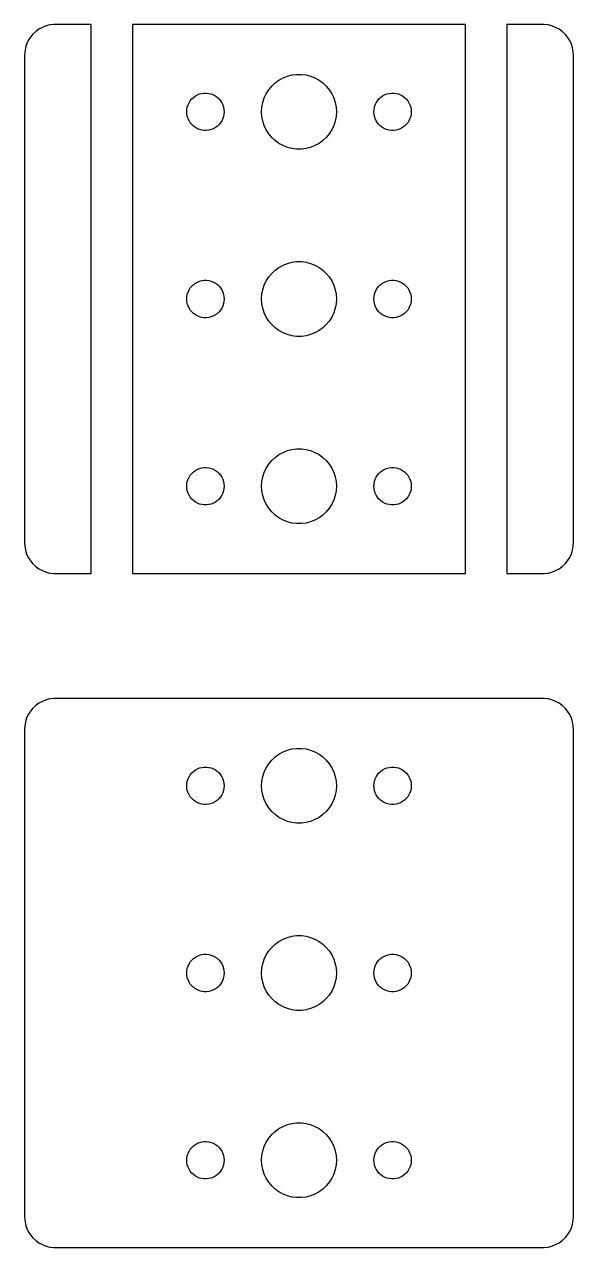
# Model space of a CAD drawing. Header units: metres. Extents: x -22 to 22, y -22 to 724.
# Drawn here: x -22 to 22, y 248 to 346 of the extents above; entities that cross this region are included whole.
import ezdxf

# ---------------------------------------------------------------- set-up
doc = ezdxf.new("R2010")
doc.units = ezdxf.units.M

msp = doc.modelspace()

# ---------------------------------------------------------------- linework, layer by layer
for p, q in [((-19.9684, 345.956), (-20.2725, 345.878)), ((-19.657, 345.995), (-19.9684, 345.956)), ((-16.6529, 345.995), (-19.657, 345.995)), ((-16.6529, 302.005), (-16.6529, 345.995)), ((13.3471, 345.995), (-13.3471, 345.995)), ((-13.3471, 345.995), (-13.3471, 302.005)), ((13.3471, 302.005), (13.3471, 345.995)), ((19.657, 345.995), (16.6529, 345.995)), ((16.6529, 345.995), (16.6529, 302.005)), ((19.9684, 345.956), (19.657, 345.995)), ((20.2725, 345.878), (19.9684, 345.956)), ((-21.5225, 344.969), (-21.6908, 344.704)), ((-21.3224, 345.211), (-21.5225, 344.969)), ((-21.0936, 345.426), (-21.3224, 345.211)), ((-20.8396, 345.611), (-21.0936, 345.426)), ((-20.5644, 345.762), (-20.8396, 345.611)), ((-20.2725, 345.878), (-20.5644, 345.762)), ((20.5644, 345.762), (20.2725, 345.878)), ((20.8396, 345.611), (20.5644, 345.762)), ((21.0936, 345.426), (20.8396, 345.611)), ((21.3224, 345.211), (21.0936, 345.426)), ((21.5225, 344.969), (21.3224, 345.211)), ((21.6908, 344.704), (21.5225, 344.969)), ((-21.9214, 344.122), (-21.9803, 343.813)), ((-21.8244, 344.42), (-21.9214, 344.122)), ((-21.6908, 344.704), (-21.8244, 344.42)), ((21.8244, 344.42), (21.6908, 344.704)), ((21.9214, 344.122), (21.8244, 344.42)), ((21.9803, 343.813), (21.9214, 344.122)), ((-21.9803, 343.813), (-22, 343.5)), ((-22, 343.5), (-22, 304.5)), ((22, 343.5), (21.9803, 343.813)), ((22, 304.5), (22, 343.5)), ((-0.562134, 341.947), (-0.18837, 341.994)), ((-0.18837, 341.994), (0.18837, 341.994)), ((0.18837, 341.994), (0.562134, 341.947)), ((-2.42705, 340.763), (-2.1869, 341.054)), ((-2.1869, 341.054), (-1.91226, 341.312)), ((-1.91226, 341.312), (-1.60747, 341.533)), ((-1.60747, 341.533), (-1.27733, 341.714)), ((-1.27733, 341.714), (-0.927048, 341.853)), ((-0.927048, 341.853), (-0.562134, 341.947)), ((0.562134, 341.947), (0.927048, 341.853)), ((0.927048, 341.853), (1.27733, 341.714)), ((1.27733, 341.714), (1.60747, 341.533)), ((1.60747, 341.533), (1.91226, 341.312)), ((1.91226, 341.312), (2.1869, 341.054)), ((2.1869, 341.054), (2.42705, 340.763)), ((-8.71352, 339.882), (-8.59344, 340.027)), ((-8.59344, 340.027), (-8.45613, 340.156)), ((-8.45613, 340.156), (-8.30373, 340.266)), ((-8.30373, 340.266), (-8.13866, 340.357)), ((-8.13866, 340.357), (-7.96352, 340.427)), ((-7.96352, 340.427), (-7.78107, 340.473)), ((-7.78107, 340.473), (-7.59418, 340.497)), ((-7.59418, 340.497), (-7.40581, 340.497)), ((-7.40581, 340.497), (-7.21892, 340.473)), ((-7.21892, 340.473), (-7.03647, 340.427)), ((-7.03647, 340.427), (-6.86133, 340.357)), ((-6.86133, 340.357), (-6.69626, 340.266)), ((-6.69626, 340.266), (-6.54385, 340.156)), ((-6.54385, 340.156), (-6.40654, 340.027)), ((-6.40654, 340.027), (-6.28647, 339.882)), ((-2.90575, 339.746), (-2.78932, 340.104)), ((-2.78932, 340.104), (-2.62891, 340.445)), ((-2.62891, 340.445), (-2.42705, 340.763)), ((2.42705, 340.763), (2.62891, 340.445)), ((2.62891, 340.445), (2.78932, 340.104)), ((2.78932, 340.104), (2.90575, 339.746)), ((6.28647, 339.882), (6.40654, 340.027)), ((6.40654, 340.027), (6.54385, 340.156)), ((6.54385, 340.156), (6.69626, 340.266)), ((6.69626, 340.266), (6.86133, 340.357)), ((6.86133, 340.357), (7.03647, 340.427)), ((7.03647, 340.427), (7.21892, 340.473)), ((7.21892, 340.473), (7.40581, 340.497)), ((7.40581, 340.497), (7.59418, 340.497)), ((7.59418, 340.497), (7.78107, 340.473)), ((7.78107, 340.473), (7.96352, 340.427)), ((7.96352, 340.427), (8.13866, 340.357)), ((8.13866, 340.357), (8.30373, 340.266)), ((8.30373, 340.266), (8.45613, 340.156)), ((8.45613, 340.156), (8.59344, 340.027)), ((8.59344, 340.027), (8.71352, 339.882)), ((-9, 339), (-8.98816, 339.188)), ((-8.98816, 339.188), (-8.95287, 339.373)), ((-8.95287, 339.373), (-8.89465, 339.552)), ((-8.89465, 339.552), (-8.81445, 339.723)), ((-8.81445, 339.723), (-8.71352, 339.882)), ((-6.28647, 339.882), (-6.18553, 339.723)), ((-6.18553, 339.723), (-6.10533, 339.552)), ((-6.10533, 339.552), (-6.04712, 339.373)), ((-6.04712, 339.373), (-6.01183, 339.188)), ((-6.01183, 339.188), (-6, 339)), ((-3, 339), (-2.97633, 339.376)), ((-2.97633, 339.376), (-2.90575, 339.746)), ((2.90575, 339.746), (2.97633, 339.376)), ((2.97633, 339.376), (3, 339)), ((6, 339), (6.01183, 339.188)), ((6.01183, 339.188), (6.04712, 339.373)), ((6.04712, 339.373), (6.10533, 339.552)), ((6.10533, 339.552), (6.18553, 339.723)), ((6.18553, 339.723), (6.28647, 339.882)), ((8.71352, 339.882), (8.81445, 339.723)), ((8.81445, 339.723), (8.89465, 339.552)), ((8.89465, 339.552), (8.95287, 339.373)), ((8.95287, 339.373), (8.98816, 339.188)), ((8.98816, 339.188), (9, 339)), ((-8.98816, 338.812), (-9, 339)), ((-8.95287, 338.627), (-8.98816, 338.812)), ((-8.89465, 338.448), (-8.95287, 338.627)), ((-8.81445, 338.277), (-8.89465, 338.448)), ((-8.71352, 338.118), (-8.81445, 338.277)), ((-8.59344, 337.973), (-8.71352, 338.118)), ((-6.28647, 338.118), (-6.40654, 337.973)), ((-6.18553, 338.277), (-6.28647, 338.118)), ((-6.10533, 338.448), (-6.18553, 338.277)), ((-6.04712, 338.627), (-6.10533, 338.448)), ((-6.01183, 338.812), (-6.04712, 338.627)), ((-6, 339), (-6.01183, 338.812)), ((-2.97633, 338.624), (-3, 339)), ((-2.90575, 338.254), (-2.97633, 338.624)), ((-2.78932, 337.896), (-2.90575, 338.254)), ((2.90575, 338.254), (2.78932, 337.896)), ((2.97633, 338.624), (2.90575, 338.254)), ((3, 339), (2.97633, 338.624)), ((6.01183, 338.812), (6, 339)), ((6.04712, 338.627), (6.01183, 338.812)), ((6.10533, 338.448), (6.04712, 338.627)), ((6.18553, 338.277), (6.10533, 338.448)), ((6.28647, 338.118), (6.18553, 338.277)), ((6.40654, 337.973), (6.28647, 338.118)), ((8.71352, 338.118), (8.59344, 337.973)), ((8.81445, 338.277), (8.71352, 338.118)), ((8.89465, 338.448), (8.81445, 338.277)), ((8.95287, 338.627), (8.89465, 338.448)), ((8.98816, 338.812), (8.95287, 338.627)), ((9, 339), (8.98816, 338.812)), ((-8.45613, 337.844), (-8.59344, 337.973)), ((-8.30373, 337.734), (-8.45613, 337.844)), ((-8.13866, 337.643), (-8.30373, 337.734)), ((-7.96352, 337.573), (-8.13866, 337.643)), ((-7.78107, 337.527), (-7.96352, 337.573)), ((-7.59418, 337.503), (-7.78107, 337.527)), ((-7.40581, 337.503), (-7.59418, 337.503)), ((-7.21892, 337.527), (-7.40581, 337.503)), ((-7.03647, 337.573), (-7.21892, 337.527)), ((-6.86133, 337.643), (-7.03647, 337.573)), ((-6.69626, 337.734), (-6.86133, 337.643)), ((-6.54385, 337.844), (-6.69626, 337.734)), ((-6.40654, 337.973), (-6.54385, 337.844)), ((-2.62891, 337.555), (-2.78932, 337.896)), ((-2.42705, 337.237), (-2.62891, 337.555)), ((-2.1869, 336.946), (-2.42705, 337.237)), ((2.42705, 337.237), (2.1869, 336.946)), ((2.62891, 337.555), (2.42705, 337.237)), ((2.78932, 337.896), (2.62891, 337.555)), ((6.54385, 337.844), (6.40654, 337.973)), ((6.69626, 337.734), (6.54385, 337.844)), ((6.86133, 337.643), (6.69626, 337.734)), ((7.03647, 337.573), (6.86133, 337.643)), ((7.21892, 337.527), (7.03647, 337.573)), ((7.40581, 337.503), (7.21892, 337.527)), ((7.59418, 337.503), (7.40581, 337.503)), ((7.78107, 337.527), (7.59418, 337.503)), ((7.96352, 337.573), (7.78107, 337.527)), ((8.13866, 337.643), (7.96352, 337.573)), ((8.30373, 337.734), (8.13866, 337.643)), ((8.45613, 337.844), (8.30373, 337.734)), ((8.59344, 337.973), (8.45613, 337.844)), ((-1.91226, 336.688), (-2.1869, 336.946)), ((-1.60747, 336.467), (-1.91226, 336.688)), ((-1.27733, 336.286), (-1.60747, 336.467)), ((-0.927048, 336.147), (-1.27733, 336.286)), ((-0.562134, 336.053), (-0.927048, 336.147)), ((0.927048, 336.147), (0.562134, 336.053)), ((1.27733, 336.286), (0.927048, 336.147)), ((1.60747, 336.467), (1.27733, 336.286)), ((1.91226, 336.688), (1.60747, 336.467)), ((2.1869, 336.946), (1.91226, 336.688)), ((-0.18837, 336.006), (-0.562134, 336.053)), ((0.18837, 336.006), (-0.18837, 336.006)), ((0.562134, 336.053), (0.18837, 336.006)), ((-2.1869, 326.054), (-1.91226, 326.312)), ((-1.91226, 326.312), (-1.60747, 326.533)), ((-1.60747, 326.533), (-1.27733, 326.714)), ((-1.27733, 326.714), (-0.927048, 326.853)), ((-0.927048, 326.853), (-0.562134, 326.947)), ((-0.562134, 326.947), (-0.18837, 326.994)), ((-0.18837, 326.994), (0.18837, 326.994)), ((0.18837, 326.994), (0.562134, 326.947)), ((0.562134, 326.947), (0.927048, 326.853)), ((0.927048, 326.853), (1.27733, 326.714)), ((1.27733, 326.714), (1.60747, 326.533)), ((1.60747, 326.533), (1.91226, 326.312)), ((1.91226, 326.312), (2.1869, 326.054)), ((-8.30373, 325.266), (-8.13866, 325.357)), ((-8.13866, 325.357), (-7.96352, 325.427)), ((-7.96352, 325.427), (-7.78107, 325.473)), ((-7.78107, 325.473), (-7.59418, 325.497)), ((-7.59418, 325.497), (-7.40581, 325.497)), ((-7.40581, 325.497), (-7.21892, 325.473)), ((-7.21892, 325.473), (-7.03647, 325.427)), ((-7.03647, 325.427), (-6.86133, 325.357)), ((-6.86133, 325.357), (-6.69626, 325.266)), ((-2.78932, 325.104), (-2.62891, 325.445)), ((-2.62891, 325.445), (-2.42705, 325.763)), ((-2.42705, 325.763), (-2.1869, 326.054)), ((2.1869, 326.054), (2.42705, 325.763)), ((2.42705, 325.763), (2.62891, 325.445)), ((2.62891, 325.445), (2.78932, 325.104)), ((6.69626, 325.266), (6.86133, 325.357)), ((6.86133, 325.357), (7.03647, 325.427)), ((7.03647, 325.427), (7.21892, 325.473)), ((7.21892, 325.473), (7.40581, 325.497)), ((7.40581, 325.497), (7.59418, 325.497)), ((7.59418, 325.497), (7.78107, 325.473)), ((7.78107, 325.473), (7.96352, 325.427)), ((7.96352, 325.427), (8.13866, 325.357)), ((8.13866, 325.357), (8.30373, 325.266)), ((-8.98816, 324.188), (-8.95287, 324.373)), ((-8.95287, 324.373), (-8.89465, 324.552)), ((-8.89465, 324.552), (-8.81445, 324.723)), ((-8.81445, 324.723), (-8.71352, 324.882)), ((-8.71352, 324.882), (-8.59344, 325.027)), ((-8.59344, 325.027), (-8.45613, 325.156)), ((-8.45613, 325.156), (-8.30373, 325.266)), ((-6.69626, 325.266), (-6.54385, 325.156)), ((-6.54385, 325.156), (-6.40654, 325.027)), ((-6.40654, 325.027), (-6.28647, 324.882)), ((-6.28647, 324.882), (-6.18553, 324.723)), ((-6.18553, 324.723), (-6.10533, 324.552)), ((-6.10533, 324.552), (-6.04712, 324.373)), ((-6.04712, 324.373), (-6.01183, 324.188)), ((-3, 324), (-2.97633, 324.376)), ((-2.97633, 324.376), (-2.90575, 324.746)), ((-2.90575, 324.746), (-2.78932, 325.104)), ((2.78932, 325.104), (2.90575, 324.746)), ((2.90575, 324.746), (2.97633, 324.376)), ((2.97633, 324.376), (3, 324)), ((6.01183, 324.188), (6.04712, 324.373)), ((6.04712, 324.373), (6.10533, 324.552)), ((6.10533, 324.552), (6.18553, 324.723)), ((6.18553, 324.723), (6.28647, 324.882)), ((6.28647, 324.882), (6.40654, 325.027)), ((6.40654, 325.027), (6.54385, 325.156)), ((6.54385, 325.156), (6.69626, 325.266)), ((8.30373, 325.266), (8.45613, 325.156)), ((8.45613, 325.156), (8.59344, 325.027)), ((8.59344, 325.027), (8.71352, 324.882)), ((8.71352, 324.882), (8.81445, 324.723)), ((8.81445, 324.723), (8.89465, 324.552)), ((8.89465, 324.552), (8.95287, 324.373)), ((8.95287, 324.373), (8.98816, 324.188)), ((-9, 324), (-8.98816, 324.188)), ((-8.98816, 323.812), (-9, 324)), ((-8.95287, 323.627), (-8.98816, 323.812)), ((-8.89465, 323.448), (-8.95287, 323.627)), ((-8.81445, 323.277), (-8.89465, 323.448)), ((-6.10533, 323.448), (-6.18553, 323.277)), ((-6.04712, 323.627), (-6.10533, 323.448)), ((-6.01183, 323.812), (-6.04712, 323.627)), ((-6.01183, 324.188), (-6, 324)), ((-6, 324), (-6.01183, 323.812)), ((-2.97633, 323.624), (-3, 324)), ((-2.90575, 323.254), (-2.97633, 323.624)), ((2.97633, 323.624), (2.90575, 323.254)), ((3, 324), (2.97633, 323.624)), ((6, 324), (6.01183, 324.188)), ((6.01183, 323.812), (6, 324)), ((6.04712, 323.627), (6.01183, 323.812)), ((6.10533, 323.448), (6.04712, 323.627)), ((6.18553, 323.277), (6.10533, 323.448)), ((8.89465, 323.448), (8.81445, 323.277)), ((8.95287, 323.627), (8.89465, 323.448)), ((8.98816, 323.812), (8.95287, 323.627)), ((8.98816, 324.188), (9, 324)), ((9, 324), (8.98816, 323.812)), ((-8.71352, 323.118), (-8.81445, 323.277)), ((-8.59344, 322.973), (-8.71352, 323.118)), ((-8.45613, 322.844), (-8.59344, 322.973)), ((-8.30373, 322.734), (-8.45613, 322.844)), ((-8.13866, 322.643), (-8.30373, 322.734)), ((-7.96352, 322.573), (-8.13866, 322.643)), ((-7.78107, 322.527), (-7.96352, 322.573)), ((-7.59418, 322.503), (-7.78107, 322.527)), ((-7.40581, 322.503), (-7.59418, 322.503)), ((-7.21892, 322.527), (-7.40581, 322.503)), ((-7.03647, 322.573), (-7.21892, 322.527)), ((-6.86133, 322.643), (-7.03647, 322.573)), ((-6.69626, 322.734), (-6.86133, 322.643)), ((-6.54385, 322.844), (-6.69626, 322.734)), ((-6.40654, 322.973), (-6.54385, 322.844)), ((-6.28647, 323.118), (-6.40654, 322.973)), ((-6.18553, 323.277), (-6.28647, 323.118)), ((-2.78932, 322.896), (-2.90575, 323.254)), ((-2.62891, 322.555), (-2.78932, 322.896)), ((-2.42705, 322.237), (-2.62891, 322.555)), ((2.62891, 322.555), (2.42705, 322.237)), ((2.78932, 322.896), (2.62891, 322.555)), ((2.90575, 323.254), (2.78932, 322.896)), ((6.28647, 323.118), (6.18553, 323.277)), ((6.40654, 322.973), (6.28647, 323.118)), ((6.54385, 322.844), (6.40654, 322.973)), ((6.69626, 322.734), (6.54385, 322.844)), ((6.86133, 322.643), (6.69626, 322.734)), ((7.03647, 322.573), (6.86133, 322.643)), ((7.21892, 322.527), (7.03647, 322.573)), ((7.40581, 322.503), (7.21892, 322.527)), ((7.59418, 322.503), (7.40581, 322.503)), ((7.78107, 322.527), (7.59418, 322.503)), ((7.96352, 322.573), (7.78107, 322.527)), ((8.13866, 322.643), (7.96352, 322.573)), ((8.30373, 322.734), (8.13866, 322.643)), ((8.45613, 322.844), (8.30373, 322.734)), ((8.59344, 322.973), (8.45613, 322.844)), ((8.71352, 323.118), (8.59344, 322.973)), ((8.81445, 323.277), (8.71352, 323.118)), ((-2.1869, 321.946), (-2.42705, 322.237)), ((-1.91226, 321.688), (-2.1869, 321.946)), ((-1.60747, 321.467), (-1.91226, 321.688)), ((-1.27733, 321.286), (-1.60747, 321.467)), ((1.60747, 321.467), (1.27733, 321.286)), ((1.91226, 321.688), (1.60747, 321.467)), ((2.1869, 321.946), (1.91226, 321.688)), ((2.42705, 322.237), (2.1869, 321.946)), ((-0.927048, 321.147), (-1.27733, 321.286)), ((-0.562134, 321.053), (-0.927048, 321.147)), ((-0.18837, 321.006), (-0.562134, 321.053)), ((0.18837, 321.006), (-0.18837, 321.006)), ((0.562134, 321.053), (0.18837, 321.006)), ((0.927048, 321.147), (0.562134, 321.053)), ((1.27733, 321.286), (0.927048, 321.147)), ((-1.60747, 311.533), (-1.27733, 311.714)), ((-1.27733, 311.714), (-0.927048, 311.853)), ((-0.927048, 311.853), (-0.562134, 311.947)), ((-0.562134, 311.947), (-0.18837, 311.994)), ((-0.18837, 311.994), (0.18837, 311.994)), ((0.18837, 311.994), (0.562134, 311.947)), ((0.562134, 311.947), (0.927048, 311.853)), ((0.927048, 311.853), (1.27733, 311.714)), ((1.27733, 311.714), (1.60747, 311.533)), ((-2.62891, 310.445), (-2.42705, 310.763)), ((-2.42705, 310.763), (-2.1869, 311.054)), ((-2.1869, 311.054), (-1.91226, 311.312)), ((-1.91226, 311.312), (-1.60747, 311.533)), ((1.60747, 311.533), (1.91226, 311.312)), ((1.91226, 311.312), (2.1869, 311.054)), ((2.1869, 311.054), (2.42705, 310.763)), ((2.42705, 310.763), (2.62891, 310.445)), ((-8.89465, 309.552), (-8.81445, 309.723)), ((-8.81445, 309.723), (-8.71352, 309.882)), ((-8.71352, 309.882), (-8.59344, 310.027)), ((-8.59344, 310.027), (-8.45613, 310.156)), ((-8.45613, 310.156), (-8.30373, 310.266)), ((-8.30373, 310.266), (-8.13866, 310.357)), ((-8.13866, 310.357), (-7.96352, 310.427)), ((-7.96352, 310.427), (-7.78107, 310.473)), ((-7.78107, 310.473), (-7.59418, 310.497)), ((-7.59418, 310.497), (-7.40581, 310.497)), ((-7.40581, 310.497), (-7.21892, 310.473)), ((-7.21892, 310.473), (-7.03647, 310.427)), ((-7.03647, 310.427), (-6.86133, 310.357)), ((-6.86133, 310.357), (-6.69626, 310.266)), ((-6.69626, 310.266), (-6.54385, 310.156)), ((-6.54385, 310.156), (-6.40654, 310.027)), ((-6.40654, 310.027), (-6.28647, 309.882)), ((-6.28647, 309.882), (-6.18553, 309.723)), ((-6.18553, 309.723), (-6.10533, 309.552)), ((-2.97633, 309.376), (-2.90575, 309.746)), ((-2.90575, 309.746), (-2.78932, 310.104)), ((-2.78932, 310.104), (-2.62891, 310.445)), ((2.62891, 310.445), (2.78932, 310.104)), ((2.78932, 310.104), (2.90575, 309.746)), ((2.90575, 309.746), (2.97633, 309.376)), ((6.10533, 309.552), (6.18553, 309.723)), ((6.18553, 309.723), (6.28647, 309.882)), ((6.28647, 309.882), (6.40654, 310.027)), ((6.40654, 310.027), (6.54385, 310.156)), ((6.54385, 310.156), (6.69626, 310.266)), ((6.69626, 310.266), (6.86133, 310.357)), ((6.86133, 310.357), (7.03647, 310.427)), ((7.03647, 310.427), (7.21892, 310.473)), ((7.21892, 310.473), (7.40581, 310.497)), ((7.40581, 310.497), (7.59418, 310.497)), ((7.59418, 310.497), (7.78107, 310.473)), ((7.78107, 310.473), (7.96352, 310.427)), ((7.96352, 310.427), (8.13866, 310.357)), ((8.13866, 310.357), (8.30373, 310.266)), ((8.30373, 310.266), (8.45613, 310.156)), ((8.45613, 310.156), (8.59344, 310.027)), ((8.59344, 310.027), (8.71352, 309.882)), ((8.71352, 309.882), (8.81445, 309.723)), ((8.81445, 309.723), (8.89465, 309.552)), ((-9, 309), (-8.98816, 309.188)), ((-8.98816, 308.812), (-9, 309)), ((-8.98816, 309.188), (-8.95287, 309.373)), ((-8.95287, 308.627), (-8.98816, 308.812)), ((-8.95287, 309.373), (-8.89465, 309.552)), ((-6.10533, 309.552), (-6.04712, 309.373)), ((-6.04712, 309.373), (-6.01183, 309.188)), ((-6.01183, 308.812), (-6.04712, 308.627)), ((-6.01183, 309.188), (-6, 309)), ((-6, 309), (-6.01183, 308.812)), ((-3, 309), (-2.97633, 309.376)), ((-2.97633, 308.624), (-3, 309)), ((2.97633, 309.376), (3, 309)), ((3, 309), (2.97633, 308.624)), ((6, 309), (6.01183, 309.188)), ((6.01183, 308.812), (6, 309)), ((6.01183, 309.188), (6.04712, 309.373)), ((6.04712, 308.627), (6.01183, 308.812)), ((6.04712, 309.373), (6.10533, 309.552)), ((8.89465, 309.552), (8.95287, 309.373)), ((8.95287, 309.373), (8.98816, 309.188)), ((8.98816, 308.812), (8.95287, 308.627)), ((8.98816, 309.188), (9, 309)), ((9, 309), (8.98816, 308.812)), ((-8.89465, 308.448), (-8.95287, 308.627)), ((-8.81445, 308.277), (-8.89465, 308.448)), ((-8.71352, 308.118), (-8.81445, 308.277)), ((-8.59344, 307.973), (-8.71352, 308.118)), ((-8.45613, 307.844), (-8.59344, 307.973)), ((-8.30373, 307.734), (-8.45613, 307.844)), ((-8.13866, 307.643), (-8.30373, 307.734)), ((-6.69626, 307.734), (-6.86133, 307.643)), ((-6.54385, 307.844), (-6.69626, 307.734)), ((-6.40654, 307.973), (-6.54385, 307.844)), ((-6.28647, 308.118), (-6.40654, 307.973)), ((-6.18553, 308.277), (-6.28647, 308.118)), ((-6.10533, 308.448), (-6.18553, 308.277)), ((-6.04712, 308.627), (-6.10533, 308.448)), ((-2.90575, 308.254), (-2.97633, 308.624)), ((-2.78932, 307.896), (-2.90575, 308.254)), ((-2.62891, 307.555), (-2.78932, 307.896)), ((2.78932, 307.896), (2.62891, 307.555)), ((2.90575, 308.254), (2.78932, 307.896)), ((2.97633, 308.624), (2.90575, 308.254)), ((6.10533, 308.448), (6.04712, 308.627)), ((6.18553, 308.277), (6.10533, 308.448)), ((6.28647, 308.118), (6.18553, 308.277)), ((6.40654, 307.973), (6.28647, 308.118)), ((6.54385, 307.844), (6.40654, 307.973)), ((6.69626, 307.734), (6.54385, 307.844)), ((6.86133, 307.643), (6.69626, 307.734)), ((8.30373, 307.734), (8.13866, 307.643)), ((8.45613, 307.844), (8.30373, 307.734)), ((8.59344, 307.973), (8.45613, 307.844)), ((8.71352, 308.118), (8.59344, 307.973)), ((8.81445, 308.277), (8.71352, 308.118)), ((8.89465, 308.448), (8.81445, 308.277)), ((8.95287, 308.627), (8.89465, 308.448)), ((-7.96352, 307.573), (-8.13866, 307.643)), ((-7.78107, 307.527), (-7.96352, 307.573)), ((-7.59418, 307.503), (-7.78107, 307.527)), ((-7.40581, 307.503), (-7.59418, 307.503)), ((-7.21892, 307.527), (-7.40581, 307.503)), ((-7.03647, 307.573), (-7.21892, 307.527)), ((-6.86133, 307.643), (-7.03647, 307.573)), ((-2.42705, 307.237), (-2.62891, 307.555)), ((-2.1869, 306.946), (-2.42705, 307.237)), ((-1.91226, 306.688), (-2.1869, 306.946)), ((2.1869, 306.946), (1.91226, 306.688)), ((2.42705, 307.237), (2.1869, 306.946)), ((2.62891, 307.555), (2.42705, 307.237)), ((7.03647, 307.573), (6.86133, 307.643)), ((7.21892, 307.527), (7.03647, 307.573)), ((7.40581, 307.503), (7.21892, 307.527)), ((7.59418, 307.503), (7.40581, 307.503)), ((7.78107, 307.527), (7.59418, 307.503)), ((7.96352, 307.573), (7.78107, 307.527)), ((8.13866, 307.643), (7.96352, 307.573)), ((-1.60747, 306.467), (-1.91226, 306.688)), ((-1.27733, 306.286), (-1.60747, 306.467)), ((-0.927048, 306.147), (-1.27733, 306.286)), ((-0.562134, 306.053), (-0.927048, 306.147)), ((-0.18837, 306.006), (-0.562134, 306.053)), ((0.18837, 306.006), (-0.18837, 306.006)), ((0.562134, 306.053), (0.18837, 306.006)), ((0.927048, 306.147), (0.562134, 306.053)), ((1.27733, 306.286), (0.927048, 306.147)), ((1.60747, 306.467), (1.27733, 306.286)), ((1.91226, 306.688), (1.60747, 306.467)), ((-22, 304.5), (-21.9803, 304.187)), ((-21.9803, 304.187), (-21.9214, 303.878)), ((-21.9214, 303.878), (-21.8244, 303.58)), ((21.8244, 303.58), (21.9214, 303.878)), ((21.9214, 303.878), (21.9803, 304.187)), ((21.9803, 304.187), (22, 304.5)), ((-21.8244, 303.58), (-21.6908, 303.296)), ((-21.6908, 303.296), (-21.5225, 303.031)), ((-21.5225, 303.031), (-21.3224, 302.789)), ((21.3224, 302.789), (21.5225, 303.031)), ((21.5225, 303.031), (21.6908, 303.296)), ((21.6908, 303.296), (21.8244, 303.58)), ((-21.3224, 302.789), (-21.0936, 302.574)), ((-21.0936, 302.574), (-20.8396, 302.389)), ((-20.8396, 302.389), (-20.5644, 302.238)), ((-20.5644, 302.238), (-20.2725, 302.122)), ((-20.2725, 302.122), (-19.9684, 302.044)), ((-19.9684, 302.044), (-19.657, 302.005)), ((-19.657, 302.005), (-16.6529, 302.005)), ((-13.3471, 302.005), (13.3471, 302.005)), ((16.6529, 302.005), (19.657, 302.005)), ((19.657, 302.005), (19.9684, 302.044)), ((19.9684, 302.044), (20.2725, 302.122)), ((20.2725, 302.122), (20.5644, 302.238)), ((20.5644, 302.238), (20.8396, 302.389)), ((20.8396, 302.389), (21.0936, 302.574)), ((21.0936, 302.574), (21.3224, 302.789)), ((-21.3224, 291.211), (-21.5225, 290.969)), ((-21.0936, 291.426), (-21.3224, 291.211)), ((-20.8396, 291.611), (-21.0936, 291.426)), ((-20.5644, 291.762), (-20.8396, 291.611)), ((-20.2725, 291.878), (-20.5644, 291.762)), ((-19.9684, 291.956), (-20.2725, 291.878)), ((-19.657, 291.995), (-19.9684, 291.956)), ((19.657, 291.995), (-19.657, 291.995)), ((19.9684, 291.956), (19.657, 291.995)), ((20.2725, 291.878), (19.9684, 291.956)), ((20.5644, 291.762), (20.2725, 291.878)), ((20.8396, 291.611), (20.5644, 291.762)), ((21.0936, 291.426), (20.8396, 291.611)), ((21.3224, 291.211), (21.0936, 291.426)), ((21.5225, 290.969), (21.3224, 291.211)), ((-21.9214, 290.122), (-21.9803, 289.813)), ((-21.8244, 290.42), (-21.9214, 290.122)), ((-21.6908, 290.704), (-21.8244, 290.42)), ((-21.5225, 290.969), (-21.6908, 290.704)), ((21.6908, 290.704), (21.5225, 290.969)), ((21.8244, 290.42), (21.6908, 290.704)), ((21.9214, 290.122), (21.8244, 290.42)), ((21.9803, 289.813), (21.9214, 290.122)), ((-21.9803, 289.813), (-22, 289.5)), ((-22, 289.5), (-22, 250.5)), ((22, 289.5), (21.9803, 289.813)), ((22, 250.5), (22, 289.5)), ((-2.1869, 287.054), (-1.91226, 287.312)), ((-1.91226, 287.312), (-1.60747, 287.533)), ((-1.60747, 287.533), (-1.27733, 287.714)), ((-1.27733, 287.714), (-0.927048, 287.853)), ((-0.927048, 287.853), (-0.562134, 287.947)), ((-0.562134, 287.947), (-0.18837, 287.994)), ((-0.18837, 287.994), (0.18837, 287.994)), ((0.18837, 287.994), (0.562134, 287.947)), ((0.562134, 287.947), (0.927048, 287.853)), ((0.927048, 287.853), (1.27733, 287.714)), ((1.27733, 287.714), (1.60747, 287.533)), ((1.60747, 287.533), (1.91226, 287.312)), ((1.91226, 287.312), (2.1869, 287.054)), ((-8.59344, 286.027), (-8.45613, 286.156)), ((-8.45613, 286.156), (-8.30373, 286.266)), ((-8.30373, 286.266), (-8.13866, 286.357)), ((-8.13866, 286.357), (-7.96352, 286.427)), ((-7.96352, 286.427), (-7.78107, 286.473)), ((-7.78107, 286.473), (-7.59418, 286.497)), ((-7.59418, 286.497), (-7.40581, 286.497)), ((-7.40581, 286.497), (-7.21892, 286.473)), ((-7.21892, 286.473), (-7.03647, 286.427)), ((-7.03647, 286.427), (-6.86133, 286.357)), ((-6.86133, 286.357), (-6.69626, 286.266)), ((-6.69626, 286.266), (-6.54385, 286.156)), ((-6.54385, 286.156), (-6.40654, 286.027)), ((-2.78932, 286.104), (-2.62891, 286.445)), ((-2.62891, 286.445), (-2.42705, 286.763)), ((-2.42705, 286.763), (-2.1869, 287.054)), ((2.1869, 287.054), (2.42705, 286.763)), ((2.42705, 286.763), (2.62891, 286.445)), ((2.62891, 286.445), (2.78932, 286.104)), ((6.40654, 286.027), (6.54385, 286.156)), ((6.54385, 286.156), (6.69626, 286.266)), ((6.69626, 286.266), (6.86133, 286.357)), ((6.86133, 286.357), (7.03647, 286.427)), ((7.03647, 286.427), (7.21892, 286.473)), ((7.21892, 286.473), (7.40581, 286.497)), ((7.40581, 286.497), (7.59418, 286.497)), ((7.59418, 286.497), (7.78107, 286.473)), ((7.78107, 286.473), (7.96352, 286.427)), ((7.96352, 286.427), (8.13866, 286.357)), ((8.13866, 286.357), (8.30373, 286.266)), ((8.30373, 286.266), (8.45613, 286.156)), ((8.45613, 286.156), (8.59344, 286.027)), ((-9, 285), (-8.98816, 285.188)), ((-8.98816, 285.188), (-8.95287, 285.373)), ((-8.95287, 285.373), (-8.89465, 285.552)), ((-8.89465, 285.552), (-8.81445, 285.723)), ((-8.81445, 285.723), (-8.71352, 285.882)), ((-8.71352, 285.882), (-8.59344, 286.027)), ((-6.40654, 286.027), (-6.28647, 285.882)), ((-6.28647, 285.882), (-6.18553, 285.723)), ((-6.18553, 285.723), (-6.10533, 285.552)), ((-6.10533, 285.552), (-6.04712, 285.373)), ((-6.04712, 285.373), (-6.01183, 285.188)), ((-6.01183, 285.188), (-6, 285)), ((-3, 285), (-2.97633, 285.376)), ((-2.97633, 285.376), (-2.90575, 285.746)), ((-2.90575, 285.746), (-2.78932, 286.104)), ((2.78932, 286.104), (2.90575, 285.746)), ((2.90575, 285.746), (2.97633, 285.376)), ((2.97633, 285.376), (3, 285)), ((6, 285), (6.01183, 285.188)), ((6.01183, 285.188), (6.04712, 285.373)), ((6.04712, 285.373), (6.10533, 285.552)), ((6.10533, 285.552), (6.18553, 285.723)), ((6.18553, 285.723), (6.28647, 285.882)), ((6.28647, 285.882), (6.40654, 286.027)), ((8.59344, 286.027), (8.71352, 285.882)), ((8.71352, 285.882), (8.81445, 285.723)), ((8.81445, 285.723), (8.89465, 285.552)), ((8.89465, 285.552), (8.95287, 285.373)), ((8.95287, 285.373), (8.98816, 285.188)), ((8.98816, 285.188), (9, 285)), ((-8.98816, 284.812), (-9, 285)), ((-8.95287, 284.627), (-8.98816, 284.812)), ((-8.89465, 284.448), (-8.95287, 284.627)), ((-8.81445, 284.277), (-8.89465, 284.448)), ((-8.71352, 284.118), (-8.81445, 284.277)), ((-6.18553, 284.277), (-6.28647, 284.118)), ((-6.10533, 284.448), (-6.18553, 284.277)), ((-6.04712, 284.627), (-6.10533, 284.448)), ((-6.01183, 284.812), (-6.04712, 284.627)), ((-6, 285), (-6.01183, 284.812)), ((-2.97633, 284.624), (-3, 285)), ((-2.90575, 284.254), (-2.97633, 284.624)), ((-2.78932, 283.896), (-2.90575, 284.254)), ((2.90575, 284.254), (2.78932, 283.896)), ((2.97633, 284.624), (2.90575, 284.254)), ((3, 285), (2.97633, 284.624)), ((6.01183, 284.812), (6, 285)), ((6.04712, 284.627), (6.01183, 284.812)), ((6.10533, 284.448), (6.04712, 284.627)), ((6.18553, 284.277), (6.10533, 284.448)), ((6.28647, 284.118), (6.18553, 284.277)), ((8.81445, 284.277), (8.71352, 284.118)), ((8.89465, 284.448), (8.81445, 284.277)), ((8.95287, 284.627), (8.89465, 284.448)), ((8.98816, 284.812), (8.95287, 284.627)), ((9, 285), (8.98816, 284.812)), ((-8.59344, 283.973), (-8.71352, 284.118)), ((-8.45613, 283.844), (-8.59344, 283.973)), ((-8.30373, 283.734), (-8.45613, 283.844)), ((-8.13866, 283.643), (-8.30373, 283.734)), ((-7.96352, 283.573), (-8.13866, 283.643)), ((-7.78107, 283.527), (-7.96352, 283.573)), ((-7.59418, 283.503), (-7.78107, 283.527)), ((-7.40581, 283.503), (-7.59418, 283.503)), ((-7.21892, 283.527), (-7.40581, 283.503)), ((-7.03647, 283.573), (-7.21892, 283.527)), ((-6.86133, 283.643), (-7.03647, 283.573)), ((-6.69626, 283.734), (-6.86133, 283.643)), ((-6.54385, 283.844), (-6.69626, 283.734)), ((-6.40654, 283.973), (-6.54385, 283.844)), ((-6.28647, 284.118), (-6.40654, 283.973)), ((-2.62891, 283.555), (-2.78932, 283.896)), ((-2.42705, 283.237), (-2.62891, 283.555)), ((-2.1869, 282.946), (-2.42705, 283.237)), ((2.42705, 283.237), (2.1869, 282.946)), ((2.62891, 283.555), (2.42705, 283.237)), ((2.78932, 283.896), (2.62891, 283.555)), ((6.40654, 283.973), (6.28647, 284.118)), ((6.54385, 283.844), (6.40654, 283.973)), ((6.69626, 283.734), (6.54385, 283.844)), ((6.86133, 283.643), (6.69626, 283.734)), ((7.03647, 283.573), (6.86133, 283.643)), ((7.21892, 283.527), (7.03647, 283.573)), ((7.40581, 283.503), (7.21892, 283.527)), ((7.59418, 283.503), (7.40581, 283.503)), ((7.78107, 283.527), (7.59418, 283.503)), ((7.96352, 283.573), (7.78107, 283.527)), ((8.13866, 283.643), (7.96352, 283.573)), ((8.30373, 283.734), (8.13866, 283.643)), ((8.45613, 283.844), (8.30373, 283.734)), ((8.59344, 283.973), (8.45613, 283.844)), ((8.71352, 284.118), (8.59344, 283.973)), ((-1.91226, 282.688), (-2.1869, 282.946)), ((-1.60747, 282.467), (-1.91226, 282.688)), ((-1.27733, 282.286), (-1.60747, 282.467)), ((-0.927048, 282.147), (-1.27733, 282.286)), ((1.27733, 282.286), (0.927048, 282.147)), ((1.60747, 282.467), (1.27733, 282.286)), ((1.91226, 282.688), (1.60747, 282.467)), ((2.1869, 282.946), (1.91226, 282.688)), ((-0.562134, 282.053), (-0.927048, 282.147)), ((-0.18837, 282.006), (-0.562134, 282.053)), ((0.18837, 282.006), (-0.18837, 282.006)), ((0.562134, 282.053), (0.18837, 282.006)), ((0.927048, 282.147), (0.562134, 282.053)), ((-1.91226, 272.312), (-1.60747, 272.533)), ((-1.60747, 272.533), (-1.27733, 272.714)), ((-1.27733, 272.714), (-0.927048, 272.853)), ((-0.927048, 272.853), (-0.562134, 272.947)), ((-0.562134, 272.947), (-0.18837, 272.994)), ((-0.18837, 272.994), (0.18837, 272.994)), ((0.18837, 272.994), (0.562134, 272.947)), ((0.562134, 272.947), (0.927048, 272.853)), ((0.927048, 272.853), (1.27733, 272.714)), ((1.27733, 272.714), (1.60747, 272.533)), ((1.60747, 272.533), (1.91226, 272.312)), ((-7.96352, 271.427), (-7.78107, 271.473)), ((-7.78107, 271.473), (-7.59418, 271.497)), ((-7.59418, 271.497), (-7.40581, 271.497)), ((-7.40581, 271.497), (-7.21892, 271.473)), ((-7.21892, 271.473), (-7.03647, 271.427)), ((-2.78932, 271.104), (-2.62891, 271.445)), ((-2.62891, 271.445), (-2.42705, 271.763)), ((-2.42705, 271.763), (-2.1869, 272.054)), ((-2.1869, 272.054), (-1.91226, 272.312)), ((1.91226, 272.312), (2.1869, 272.054)), ((2.1869, 272.054), (2.42705, 271.763)), ((2.42705, 271.763), (2.62891, 271.445)), ((2.62891, 271.445), (2.78932, 271.104)), ((7.03647, 271.427), (7.21892, 271.473)), ((7.21892, 271.473), (7.40581, 271.497)), ((7.40581, 271.497), (7.59418, 271.497)), ((7.59418, 271.497), (7.78107, 271.473)), ((7.78107, 271.473), (7.96352, 271.427)), ((-8.95287, 270.373), (-8.89465, 270.552)), ((-8.89465, 270.552), (-8.81445, 270.723)), ((-8.81445, 270.723), (-8.71352, 270.882)), ((-8.71352, 270.882), (-8.59344, 271.027)), ((-8.59344, 271.027), (-8.45613, 271.156)), ((-8.45613, 271.156), (-8.30373, 271.266)), ((-8.30373, 271.266), (-8.13866, 271.357)), ((-8.13866, 271.357), (-7.96352, 271.427)), ((-7.03647, 271.427), (-6.86133, 271.357)), ((-6.86133, 271.357), (-6.69626, 271.266)), ((-6.69626, 271.266), (-6.54385, 271.156)), ((-6.54385, 271.156), (-6.40654, 271.027)), ((-6.40654, 271.027), (-6.28647, 270.882)), ((-6.28647, 270.882), (-6.18553, 270.723)), ((-6.18553, 270.723), (-6.10533, 270.552)), ((-6.10533, 270.552), (-6.04712, 270.373)), ((-2.97633, 270.376), (-2.90575, 270.746)), ((-2.90575, 270.746), (-2.78932, 271.104)), ((2.78932, 271.104), (2.90575, 270.746)), ((2.90575, 270.746), (2.97633, 270.376)), ((6.04712, 270.373), (6.10533, 270.552)), ((6.10533, 270.552), (6.18553, 270.723)), ((6.18553, 270.723), (6.28647, 270.882)), ((6.28647, 270.882), (6.40654, 271.027)), ((6.40654, 271.027), (6.54385, 271.156)), ((6.54385, 271.156), (6.69626, 271.266)), ((6.69626, 271.266), (6.86133, 271.357)), ((6.86133, 271.357), (7.03647, 271.427)), ((7.96352, 271.427), (8.13866, 271.357)), ((8.13866, 271.357), (8.30373, 271.266)), ((8.30373, 271.266), (8.45613, 271.156)), ((8.45613, 271.156), (8.59344, 271.027)), ((8.59344, 271.027), (8.71352, 270.882)), ((8.71352, 270.882), (8.81445, 270.723)), ((8.81445, 270.723), (8.89465, 270.552)), ((8.89465, 270.552), (8.95287, 270.373)), ((-9, 270), (-8.98816, 270.188)), ((-8.98816, 269.812), (-9, 270)), ((-8.98816, 270.188), (-8.95287, 270.373)), ((-8.95287, 269.627), (-8.98816, 269.812)), ((-8.89465, 269.448), (-8.95287, 269.627)), ((-6.04712, 269.627), (-6.10533, 269.448)), ((-6.04712, 270.373), (-6.01183, 270.188)), ((-6.01183, 269.812), (-6.04712, 269.627)), ((-6.01183, 270.188), (-6, 270)), ((-6, 270), (-6.01183, 269.812)), ((-3, 270), (-2.97633, 270.376)), ((-2.97633, 269.624), (-3, 270)), ((-2.90575, 269.254), (-2.97633, 269.624)), ((2.97633, 269.624), (2.90575, 269.254)), ((2.97633, 270.376), (3, 270)), ((3, 270), (2.97633, 269.624)), ((6, 270), (6.01183, 270.188)), ((6.01183, 269.812), (6, 270)), ((6.01183, 270.188), (6.04712, 270.373)), ((6.04712, 269.627), (6.01183, 269.812)), ((6.10533, 269.448), (6.04712, 269.627)), ((8.95287, 269.627), (8.89465, 269.448)), ((8.95287, 270.373), (8.98816, 270.188)), ((8.98816, 269.812), (8.95287, 269.627)), ((8.98816, 270.188), (9, 270)), ((9, 270), (8.98816, 269.812)), ((-8.81445, 269.277), (-8.89465, 269.448)), ((-8.71352, 269.118), (-8.81445, 269.277)), ((-8.59344, 268.973), (-8.71352, 269.118)), ((-8.45613, 268.844), (-8.59344, 268.973)), ((-8.30373, 268.734), (-8.45613, 268.844)), ((-8.13866, 268.643), (-8.30373, 268.734)), ((-7.96352, 268.573), (-8.13866, 268.643)), ((-7.78107, 268.527), (-7.96352, 268.573)), ((-7.59418, 268.503), (-7.78107, 268.527)), ((-7.40581, 268.503), (-7.59418, 268.503)), ((-7.21892, 268.527), (-7.40581, 268.503)), ((-7.03647, 268.573), (-7.21892, 268.527)), ((-6.86133, 268.643), (-7.03647, 268.573)), ((-6.69626, 268.734), (-6.86133, 268.643)), ((-6.54385, 268.844), (-6.69626, 268.734)), ((-6.40654, 268.973), (-6.54385, 268.844)), ((-6.28647, 269.118), (-6.40654, 268.973)), ((-6.18553, 269.277), (-6.28647, 269.118)), ((-6.10533, 269.448), (-6.18553, 269.277)), ((-2.78932, 268.896), (-2.90575, 269.254)), ((-2.62891, 268.555), (-2.78932, 268.896)), ((-2.42705, 268.237), (-2.62891, 268.555)), ((2.62891, 268.555), (2.42705, 268.237)), ((2.78932, 268.896), (2.62891, 268.555)), ((2.90575, 269.254), (2.78932, 268.896)), ((6.18553, 269.277), (6.10533, 269.448)), ((6.28647, 269.118), (6.18553, 269.277)), ((6.40654, 268.973), (6.28647, 269.118)), ((6.54385, 268.844), (6.40654, 268.973)), ((6.69626, 268.734), (6.54385, 268.844)), ((6.86133, 268.643), (6.69626, 268.734)), ((7.03647, 268.573), (6.86133, 268.643)), ((7.21892, 268.527), (7.03647, 268.573)), ((7.40581, 268.503), (7.21892, 268.527)), ((7.59418, 268.503), (7.40581, 268.503)), ((7.78107, 268.527), (7.59418, 268.503)), ((7.96352, 268.573), (7.78107, 268.527)), ((8.13866, 268.643), (7.96352, 268.573)), ((8.30373, 268.734), (8.13866, 268.643)), ((8.45613, 268.844), (8.30373, 268.734)), ((8.59344, 268.973), (8.45613, 268.844)), ((8.71352, 269.118), (8.59344, 268.973)), ((8.81445, 269.277), (8.71352, 269.118)), ((8.89465, 269.448), (8.81445, 269.277)), ((-2.1869, 267.946), (-2.42705, 268.237)), ((-1.91226, 267.688), (-2.1869, 267.946)), ((-1.60747, 267.467), (-1.91226, 267.688)), ((1.91226, 267.688), (1.60747, 267.467)), ((2.1869, 267.946), (1.91226, 267.688)), ((2.42705, 268.237), (2.1869, 267.946)), ((-1.27733, 267.286), (-1.60747, 267.467)), ((-0.927048, 267.147), (-1.27733, 267.286)), ((-0.562134, 267.053), (-0.927048, 267.147)), ((-0.18837, 267.006), (-0.562134, 267.053)), ((0.18837, 267.006), (-0.18837, 267.006)), ((0.562134, 267.053), (0.18837, 267.006)), ((0.927048, 267.147), (0.562134, 267.053)), ((1.27733, 267.286), (0.927048, 267.147)), ((1.60747, 267.467), (1.27733, 267.286)), ((-1.60747, 257.533), (-1.27733, 257.714)), ((-1.27733, 257.714), (-0.927048, 257.853)), ((-0.927048, 257.853), (-0.562134, 257.947)), ((-0.562134, 257.947), (-0.18837, 257.994)), ((-0.18837, 257.994), (0.18837, 257.994)), ((0.18837, 257.994), (0.562134, 257.947)), ((0.562134, 257.947), (0.927048, 257.853)), ((0.927048, 257.853), (1.27733, 257.714)), ((1.27733, 257.714), (1.60747, 257.533)), ((-2.62891, 256.445), (-2.42705, 256.763)), ((-2.42705, 256.763), (-2.1869, 257.054)), ((-2.1869, 257.054), (-1.91226, 257.312)), ((-1.91226, 257.312), (-1.60747, 257.533)), ((1.60747, 257.533), (1.91226, 257.312)), ((1.91226, 257.312), (2.1869, 257.054)), ((2.1869, 257.054), (2.42705, 256.763)), ((2.42705, 256.763), (2.62891, 256.445)), ((-8.81445, 255.723), (-8.71352, 255.882)), ((-8.71352, 255.882), (-8.59344, 256.027)), ((-8.59344, 256.027), (-8.45613, 256.156)), ((-8.45613, 256.156), (-8.30373, 256.266)), ((-8.30373, 256.266), (-8.13866, 256.357)), ((-8.13866, 256.357), (-7.96352, 256.427)), ((-7.96352, 256.427), (-7.78107, 256.473)), ((-7.78107, 256.473), (-7.59418, 256.497)), ((-7.59418, 256.497), (-7.40581, 256.497)), ((-7.40581, 256.497), (-7.21892, 256.473)), ((-7.21892, 256.473), (-7.03647, 256.427)), ((-7.03647, 256.427), (-6.86133, 256.357)), ((-6.86133, 256.357), (-6.69626, 256.266)), ((-6.69626, 256.266), (-6.54385, 256.156)), ((-6.54385, 256.156), (-6.40654, 256.027)), ((-6.40654, 256.027), (-6.28647, 255.882)), ((-6.28647, 255.882), (-6.18553, 255.723)), ((-2.90575, 255.746), (-2.78932, 256.104)), ((-2.78932, 256.104), (-2.62891, 256.445)), ((2.62891, 256.445), (2.78932, 256.104)), ((2.78932, 256.104), (2.90575, 255.746)), ((6.18553, 255.723), (6.28647, 255.882)), ((6.28647, 255.882), (6.40654, 256.027)), ((6.40654, 256.027), (6.54385, 256.156)), ((6.54385, 256.156), (6.69626, 256.266)), ((6.69626, 256.266), (6.86133, 256.357)), ((6.86133, 256.357), (7.03647, 256.427)), ((7.03647, 256.427), (7.21892, 256.473)), ((7.21892, 256.473), (7.40581, 256.497)), ((7.40581, 256.497), (7.59418, 256.497)), ((7.59418, 256.497), (7.78107, 256.473)), ((7.78107, 256.473), (7.96352, 256.427)), ((7.96352, 256.427), (8.13866, 256.357)), ((8.13866, 256.357), (8.30373, 256.266)), ((8.30373, 256.266), (8.45613, 256.156)), ((8.45613, 256.156), (8.59344, 256.027)), ((8.59344, 256.027), (8.71352, 255.882)), ((8.71352, 255.882), (8.81445, 255.723)), ((-9, 255), (-8.98816, 255.188)), ((-8.98816, 254.812), (-9, 255)), ((-8.98816, 255.188), (-8.95287, 255.373)), ((-8.95287, 254.627), (-8.98816, 254.812)), ((-8.95287, 255.373), (-8.89465, 255.552)), ((-8.89465, 255.552), (-8.81445, 255.723)), ((-6.18553, 255.723), (-6.10533, 255.552)), ((-6.10533, 255.552), (-6.04712, 255.373)), ((-6.04712, 255.373), (-6.01183, 255.188)), ((-6.01183, 254.812), (-6.04712, 254.627)), ((-6.01183, 255.188), (-6, 255)), ((-6, 255), (-6.01183, 254.812)), ((-3, 255), (-2.97633, 255.376)), ((-2.97633, 254.624), (-3, 255)), ((-2.97633, 255.376), (-2.90575, 255.746)), ((2.90575, 255.746), (2.97633, 255.376)), ((2.97633, 255.376), (3, 255)), ((3, 255), (2.97633, 254.624)), ((6, 255), (6.01183, 255.188)), ((6.01183, 254.812), (6, 255)), ((6.01183, 255.188), (6.04712, 255.373)), ((6.04712, 254.627), (6.01183, 254.812)), ((6.04712, 255.373), (6.10533, 255.552)), ((6.10533, 255.552), (6.18553, 255.723)), ((8.81445, 255.723), (8.89465, 255.552)), ((8.89465, 255.552), (8.95287, 255.373)), ((8.95287, 255.373), (8.98816, 255.188)), ((8.98816, 254.812), (8.95287, 254.627)), ((8.98816, 255.188), (9, 255)), ((9, 255), (8.98816, 254.812)), ((-8.89465, 254.448), (-8.95287, 254.627)), ((-8.81445, 254.277), (-8.89465, 254.448)), ((-8.71352, 254.118), (-8.81445, 254.277)), ((-8.59344, 253.973), (-8.71352, 254.118)), ((-8.45613, 253.844), (-8.59344, 253.973)), ((-8.30373, 253.734), (-8.45613, 253.844)), ((-6.54385, 253.844), (-6.69626, 253.734)), ((-6.40654, 253.973), (-6.54385, 253.844)), ((-6.28647, 254.118), (-6.40654, 253.973)), ((-6.18553, 254.277), (-6.28647, 254.118)), ((-6.10533, 254.448), (-6.18553, 254.277)), ((-6.04712, 254.627), (-6.10533, 254.448)), ((-2.90575, 254.254), (-2.97633, 254.624)), ((-2.78932, 253.896), (-2.90575, 254.254)), ((-2.62891, 253.555), (-2.78932, 253.896)), ((2.78932, 253.896), (2.62891, 253.555)), ((2.90575, 254.254), (2.78932, 253.896)), ((2.97633, 254.624), (2.90575, 254.254)), ((6.10533, 254.448), (6.04712, 254.627)), ((6.18553, 254.277), (6.10533, 254.448)), ((6.28647, 254.118), (6.18553, 254.277)), ((6.40654, 253.973), (6.28647, 254.118)), ((6.54385, 253.844), (6.40654, 253.973)), ((6.69626, 253.734), (6.54385, 253.844)), ((8.45613, 253.844), (8.30373, 253.734)), ((8.59344, 253.973), (8.45613, 253.844)), ((8.71352, 254.118), (8.59344, 253.973)), ((8.81445, 254.277), (8.71352, 254.118)), ((8.89465, 254.448), (8.81445, 254.277)), ((8.95287, 254.627), (8.89465, 254.448)), ((-8.13866, 253.643), (-8.30373, 253.734)), ((-7.96352, 253.573), (-8.13866, 253.643)), ((-7.78107, 253.527), (-7.96352, 253.573)), ((-7.59418, 253.503), (-7.78107, 253.527)), ((-7.40581, 253.503), (-7.59418, 253.503)), ((-7.21892, 253.527), (-7.40581, 253.503)), ((-7.03647, 253.573), (-7.21892, 253.527)), ((-6.86133, 253.643), (-7.03647, 253.573)), ((-6.69626, 253.734), (-6.86133, 253.643)), ((-2.42705, 253.237), (-2.62891, 253.555)), ((-2.1869, 252.946), (-2.42705, 253.237)), ((-1.91226, 252.688), (-2.1869, 252.946)), ((2.1869, 252.946), (1.91226, 252.688)), ((2.42705, 253.237), (2.1869, 252.946)), ((2.62891, 253.555), (2.42705, 253.237)), ((6.86133, 253.643), (6.69626, 253.734)), ((7.03647, 253.573), (6.86133, 253.643)), ((7.21892, 253.527), (7.03647, 253.573)), ((7.40581, 253.503), (7.21892, 253.527)), ((7.59418, 253.503), (7.40581, 253.503)), ((7.78107, 253.527), (7.59418, 253.503)), ((7.96352, 253.573), (7.78107, 253.527)), ((8.13866, 253.643), (7.96352, 253.573)), ((8.30373, 253.734), (8.13866, 253.643)), ((-1.60747, 252.467), (-1.91226, 252.688)), ((-1.27733, 252.286), (-1.60747, 252.467)), ((-0.927048, 252.147), (-1.27733, 252.286)), ((-0.562134, 252.053), (-0.927048, 252.147)), ((-0.18837, 252.006), (-0.562134, 252.053)), ((0.18837, 252.006), (-0.18837, 252.006)), ((0.562134, 252.053), (0.18837, 252.006)), ((0.927048, 252.147), (0.562134, 252.053)), ((1.27733, 252.286), (0.927048, 252.147)), ((1.60747, 252.467), (1.27733, 252.286)), ((1.91226, 252.688), (1.60747, 252.467)), ((-22, 250.5), (-21.9803, 250.187)), ((-21.9803, 250.187), (-21.9214, 249.878)), ((-21.9214, 249.878), (-21.8244, 249.58)), ((21.8244, 249.58), (21.9214, 249.878)), ((21.9214, 249.878), (21.9803, 250.187)), ((21.9803, 250.187), (22, 250.5)), ((-21.8244, 249.58), (-21.6908, 249.296)), ((-21.6908, 249.296), (-21.5225, 249.031)), ((-21.5225, 249.031), (-21.3224, 248.789)), ((21.3224, 248.789), (21.5225, 249.031)), ((21.5225, 249.031), (21.6908, 249.296)), ((21.6908, 249.296), (21.8244, 249.58)), ((-21.3224, 248.789), (-21.0936, 248.574)), ((-21.0936, 248.574), (-20.8396, 248.389)), ((-20.8396, 248.389), (-20.5644, 248.238)), ((-20.5644, 248.238), (-20.2725, 248.122)), ((-20.2725, 248.122), (-19.9684, 248.044)), ((-19.9684, 248.044), (-19.657, 248.005)), ((-19.657, 248.005), (19.657, 248.005)), ((19.657, 248.005), (19.9684, 248.044)), ((19.9684, 248.044), (20.2725, 248.122)), ((20.2725, 248.122), (20.5644, 248.238)), ((20.5644, 248.238), (20.8396, 248.389)), ((20.8396, 248.389), (21.0936, 248.574)), ((21.0936, 248.574), (21.3224, 248.789))]:
    msp.add_line(p, q)

doc.saveas('drawing.dxf')
